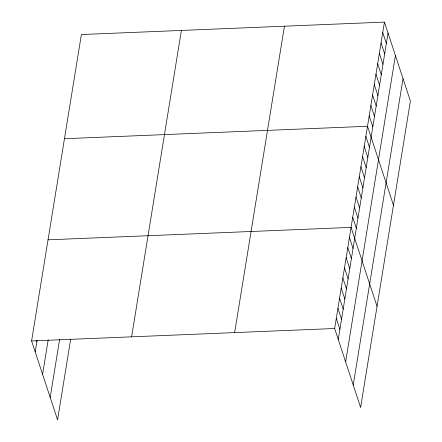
<?xml version="1.0" encoding="UTF-8"?>
<svg xmlns="http://www.w3.org/2000/svg" width="442" height="442" viewBox="0 0 442 442"><rect width="100%" height="100%" fill="white"/><g stroke="black" fill="none" stroke-linecap="round" stroke-linejoin="round"><path stroke-width="0.66" d="M70.709 339.008L57.565 419.9L31.603 340.937L81.389 34.537L384.435 22.1L410.397 101.063L360.611 407.463L334.649 328.5L384.435 22.1M35.211 351.904L37.073 340.445M42.587 374.341L48.172 339.964M50.189 397.463L59.609 339.489M131.611 336.832L181.391 30.432M234.647 332.605L284.433 26.205M338.257 339.473L388.043 33.067M345.633 361.91L395.419 55.504M353.235 385.026L403.021 78.626M64.46 138.711L367.506 126.274L393.468 205.237M48.034 239.824L351.081 227.387L377.043 306.35M31.603 340.937L334.649 328.5M382.744 32.52L386.347 43.487M381.048 42.935L384.656 53.902M379.358 53.355L382.965 64.322M377.667 63.77L381.269 74.737M375.971 74.19L379.579 85.157M374.28 84.604L377.888 95.571M372.584 95.024L376.192 105.992M370.893 105.439L374.501 116.412M369.203 115.859L372.805 126.826M365.865 136.39L369.473 147.357M364.225 146.501L367.827 157.468M362.578 156.612L366.186 167.579M360.937 166.722L364.545 177.69M359.296 176.833L362.899 187.8M357.65 186.944L361.258 197.911M356.009 197.055L359.617 208.022M354.362 207.165L357.97 218.133M352.722 217.276L356.329 228.249M349.434 237.498L353.042 248.47M347.793 247.614L351.401 258.581M346.152 257.725L349.755 268.692M344.506 267.835L348.114 278.803M342.865 277.946L346.473 288.913M341.224 288.057L344.826 299.024M339.578 298.168L343.185 309.135M337.937 308.278L341.544 319.246M336.29 318.389L339.898 329.356M36.426 340.506L36.852 341.793"/></g></svg>
